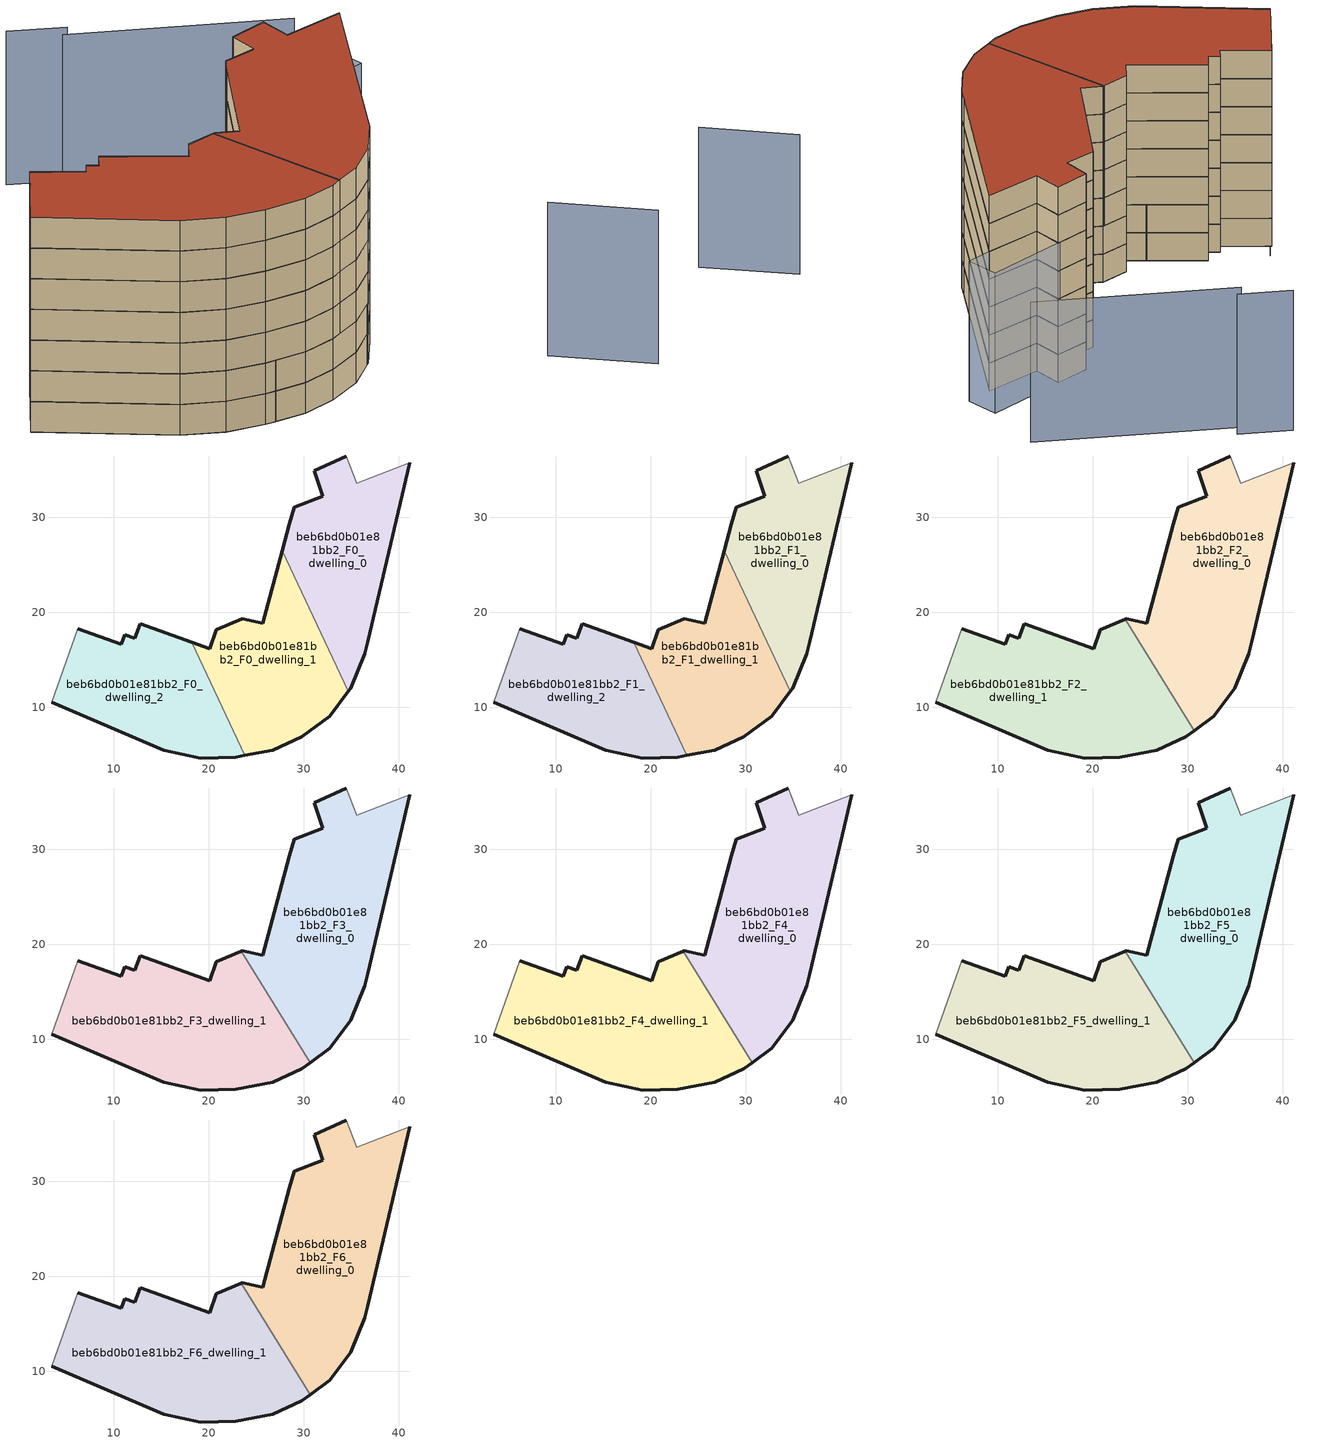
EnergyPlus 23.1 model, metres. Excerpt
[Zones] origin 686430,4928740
beb6bd0b01e81bb2_F0_dwelling_0
 floor ground (EU_floor_Construction): 36.44,15.68 36.71,16.94 41.17,35.74 35.6,33.6 34.48,36.46 31.08,34.9 32.02,32.22 28.97,31.05 28.48,29.28 27.74,26.5 34.69,11.69 34.94,12.01 z0
 wall outside (EU_wall_Construction): 27.74,26.5 28.48,29.28 28.97,31.05 32.02,32.22 31.08,34.9 34.48,36.46 / 41.17,35.74 36.71,16.94 36.44,15.68 34.94,12.01 34.69,11.69 z0:3
 wall adiabatic (EU_wall_Construction): 34.48,36.46 35.6,33.6 41.17,35.74 z0:3
 wall to beb6bd0b01e81bb2_F0_dwelling_1 (EU_wall_Construction): 34.69,11.69 27.74,26.5 z0:3
beb6bd0b01e81bb2_F0_dwelling_1
 floor ground (EU_floor_Construction): 32.72,9.1 34.69,11.69 27.74,26.5 25.7,18.88 23.55,19.32 20.8,18.16 20.08,16.17 18.23,16.84 23.81,4.96 26.73,5.48 29.8,6.9 z0
 wall outside (EU_wall_Construction): 18.23,16.84 20.08,16.17 20.8,18.16 23.55,19.32 25.7,18.88 27.74,26.5 / 34.69,11.69 32.72,9.1 29.8,6.9 26.73,5.48 23.81,4.96 z0:3
 wall to beb6bd0b01e81bb2_F0_dwelling_2 (EU_wall_Construction): 23.81,4.96 18.23,16.84 z0:3
beb6bd0b01e81bb2_F0_dwelling_2
 floor ground (EU_floor_Construction): 23.81,4.96 18.23,16.84 12.79,18.82 12.23,17.3 11.19,17.68 10.81,16.65 6.23,18.3 3.46,10.55 15.24,5.53 19.17,4.69 22.83,4.79 z0
 wall outside (EU_wall_Construction): 6.23,18.3 10.81,16.65 11.19,17.68 12.23,17.3 12.79,18.82 18.23,16.84 / 23.81,4.96 22.83,4.79 19.17,4.69 15.24,5.53 3.46,10.55 z0:3
 wall adiabatic (EU_wall_Construction): 3.46,10.55 6.23,18.3 z0:3
beb6bd0b01e81bb2_F1_dwelling_0
 floor to beb6bd0b01e81bb2_F0_dwelling_0 (EU_floor_Construction): 36.44,15.68 36.71,16.94 41.17,35.74 35.6,33.6 34.48,36.46 31.08,34.9 32.02,32.22 28.97,31.05 28.48,29.28 27.74,26.5 34.69,11.69 34.94,12.01 z3
 wall outside (EU_wall_Construction): 27.74,26.5 28.48,29.28 28.97,31.05 32.02,32.22 31.08,34.9 34.48,36.46 / 41.17,35.74 36.71,16.94 36.44,15.68 34.94,12.01 34.69,11.69 z3:6
 wall adiabatic (EU_wall_Construction): 34.48,36.46 35.6,33.6 41.17,35.74 z3:6
 wall to beb6bd0b01e81bb2_F1_dwelling_1 (EU_wall_Construction): 34.69,11.69 27.74,26.5 z3:6
beb6bd0b01e81bb2_F1_dwelling_1
 floor to beb6bd0b01e81bb2_F0_dwelling_1 (EU_floor_Construction): 32.72,9.1 34.69,11.69 27.74,26.5 25.7,18.88 23.54,19.32 20.79,18.16 20.08,16.17 18.23,16.84 23.81,4.96 26.73,5.48 29.79,6.9 z3
 wall outside (EU_wall_Construction): 18.23,16.84 20.08,16.17 20.8,18.16 23.55,19.32 25.7,18.88 27.74,26.5 / 34.69,11.69 32.72,9.1 29.8,6.9 26.73,5.48 23.81,4.96 z3:6
 wall to beb6bd0b01e81bb2_F1_dwelling_2 (EU_wall_Construction): 23.81,4.96 18.23,16.84 z3:6
beb6bd0b01e81bb2_F1_dwelling_2
 floor to beb6bd0b01e81bb2_F0_dwelling_2 (EU_floor_Construction): 23.81,4.96 18.23,16.84 12.78,18.82 12.23,17.3 11.19,17.68 10.81,16.65 6.23,18.3 3.46,10.55 15.24,5.53 19.17,4.69 22.83,4.79 z3
 wall outside (EU_wall_Construction): 6.23,18.3 10.81,16.65 11.19,17.68 12.23,17.3 12.79,18.82 18.23,16.84 / 23.81,4.96 22.83,4.79 19.17,4.69 15.24,5.53 3.46,10.55 z3:6
 wall adiabatic (EU_wall_Construction): 3.46,10.55 6.23,18.3 z3:6
beb6bd0b01e81bb2_F2_dwelling_0
 floor to beb6bd0b01e81bb2_F1_dwelling_0 (EU_floor_Construction): 36.44,15.68 36.71,16.94 41.17,35.74 35.6,33.6 34.48,36.46 31.08,34.9 32.02,32.22 28.97,31.05 28.48,29.28 27.74,26.5 34.69,11.69 34.94,12.01 z6
 floor to beb6bd0b01e81bb2_F1_dwelling_1 (EU_floor_Construction): 32.72,9.1 34.69,11.69 27.74,26.5 25.7,18.88 23.54,19.32 23.42,19.26 30.67,7.55 z6
 wall outside (EU_wall_Construction): 23.42,19.26 23.55,19.32 25.7,18.88 28.48,29.28 28.97,31.05 32.02,32.22 31.08,34.9 34.48,36.46 / 41.17,35.74 36.71,16.94 36.44,15.68 34.94,12.01 32.72,9.1 30.67,7.55 z6:9
 wall adiabatic (EU_wall_Construction): 34.48,36.46 35.6,33.6 41.17,35.74 z6:9
 wall to beb6bd0b01e81bb2_F2_dwelling_1 (EU_wall_Construction): 30.67,7.55 23.42,19.26 z6:9
beb6bd0b01e81bb2_F2_dwelling_1
 floor to beb6bd0b01e81bb2_F1_dwelling_1 (EU_floor_Construction): 29.79,6.9 30.67,7.55 23.42,19.26 20.79,18.16 20.08,16.17 18.23,16.84 23.81,4.96 26.73,5.48 z6
 floor to beb6bd0b01e81bb2_F1_dwelling_2 (EU_floor_Construction): 23.81,4.96 18.23,16.84 12.78,18.82 12.23,17.3 11.19,17.68 10.81,16.65 6.23,18.3 3.46,10.55 15.24,5.53 19.17,4.69 22.83,4.79 z6
 wall outside (EU_wall_Construction): 6.23,18.3 10.81,16.65 11.19,17.68 12.23,17.3 12.79,18.82 20.08,16.17 20.8,18.16 23.42,19.26 / 30.67,7.55 29.8,6.9 26.73,5.48 22.83,4.79 19.17,4.69 15.24,5.53 3.46,10.55 z6:9
 wall adiabatic (EU_wall_Construction): 3.46,10.55 6.23,18.3 z6:9
beb6bd0b01e81bb2_F3_dwelling_0
 floor to beb6bd0b01e81bb2_F2_dwelling_0 (EU_floor_Construction): 34.94,12.01 36.44,15.68 36.71,16.94 41.17,35.74 35.6,33.6 34.48,36.46 31.08,34.9 32.02,32.22 28.97,31.05 28.48,29.28 25.7,18.88 23.54,19.32 23.42,19.26 30.67,7.55 32.72,9.1 z9
 wall outside (EU_wall_Construction): 23.42,19.26 23.55,19.32 25.7,18.88 28.48,29.28 28.97,31.05 32.02,32.22 31.08,34.9 34.48,36.46 / 41.17,35.74 36.71,16.94 36.44,15.68 34.94,12.01 32.72,9.1 30.67,7.55 z9:12
 wall adiabatic (EU_wall_Construction): 34.48,36.46 35.6,33.6 41.17,35.74 z9:12
 wall to beb6bd0b01e81bb2_F3_dwelling_1 (EU_wall_Construction): 30.67,7.55 23.42,19.26 z9:12
beb6bd0b01e81bb2_F3_dwelling_1
 floor to beb6bd0b01e81bb2_F2_dwelling_1 (EU_floor_Construction): 29.79,6.9 30.67,7.55 23.42,19.26 20.79,18.16 20.08,16.17 12.78,18.82 12.23,17.3 11.19,17.68 10.81,16.65 6.23,18.3 3.46,10.55 15.24,5.53 19.17,4.69 22.83,4.79 26.73,5.48 z9
 wall outside (EU_wall_Construction): 6.23,18.3 10.81,16.65 11.19,17.68 12.23,17.3 12.79,18.82 20.08,16.17 20.8,18.16 23.42,19.26 / 30.67,7.55 29.8,6.9 26.73,5.48 22.83,4.79 19.17,4.69 15.24,5.53 3.46,10.55 z9:12
 wall adiabatic (EU_wall_Construction): 3.46,10.55 6.23,18.3 z9:12
beb6bd0b01e81bb2_F4_dwelling_0
 floor to beb6bd0b01e81bb2_F3_dwelling_0 (EU_floor_Construction): 34.94,12.01 36.44,15.68 36.71,16.94 41.17,35.74 35.6,33.6 34.48,36.46 31.08,34.9 32.02,32.22 28.97,31.05 28.48,29.28 25.7,18.88 23.54,19.32 23.42,19.26 30.67,7.55 32.72,9.1 z12
 wall outside (EU_wall_Construction): 23.42,19.26 23.55,19.32 25.7,18.88 28.48,29.28 28.97,31.05 32.02,32.22 31.08,34.9 34.48,36.46 / 41.17,35.74 36.71,16.94 36.44,15.68 34.94,12.01 32.72,9.1 30.67,7.55 z12:15
 wall adiabatic (EU_wall_Construction): 34.48,36.46 35.6,33.6 41.17,35.74 z12:15
 wall to beb6bd0b01e81bb2_F4_dwelling_1 (EU_wall_Construction): 30.67,7.55 23.42,19.26 z12:15
beb6bd0b01e81bb2_F4_dwelling_1
 floor to beb6bd0b01e81bb2_F3_dwelling_1 (EU_floor_Construction): 29.79,6.9 30.67,7.55 23.42,19.26 20.79,18.16 20.08,16.17 12.78,18.82 12.23,17.3 11.19,17.68 10.81,16.65 6.23,18.3 3.46,10.55 15.24,5.53 19.17,4.69 22.83,4.79 26.73,5.48 z12
 wall outside (EU_wall_Construction): 6.23,18.3 10.81,16.65 11.19,17.68 12.23,17.3 12.79,18.82 20.08,16.17 20.8,18.16 23.42,19.26 / 30.67,7.55 29.8,6.9 26.73,5.48 22.83,4.79 19.17,4.69 15.24,5.53 3.46,10.55 z12:15
 wall adiabatic (EU_wall_Construction): 3.46,10.55 6.23,18.3 z12:15
beb6bd0b01e81bb2_F5_dwelling_0
 floor to beb6bd0b01e81bb2_F4_dwelling_0 (EU_floor_Construction): 34.94,12.01 36.44,15.68 36.71,16.94 41.17,35.74 35.6,33.6 34.48,36.46 31.08,34.9 32.02,32.22 28.97,31.05 28.48,29.28 25.7,18.88 23.54,19.32 23.42,19.26 30.67,7.55 32.72,9.1 z15
 wall outside (EU_wall_Construction): 23.42,19.26 23.55,19.32 25.7,18.88 28.48,29.28 28.97,31.05 32.02,32.22 31.08,34.9 34.48,36.46 / 41.17,35.74 36.71,16.94 36.44,15.68 34.94,12.01 32.72,9.1 30.67,7.55 z15:18
 wall adiabatic (EU_wall_Construction): 34.48,36.46 35.6,33.6 41.17,35.74 z15:18
 wall to beb6bd0b01e81bb2_F5_dwelling_1 (EU_wall_Construction): 30.67,7.55 23.42,19.26 z15:18
beb6bd0b01e81bb2_F5_dwelling_1
 floor to beb6bd0b01e81bb2_F4_dwelling_1 (EU_floor_Construction): 29.79,6.9 30.67,7.55 23.42,19.26 20.79,18.16 20.08,16.17 12.78,18.82 12.23,17.3 11.19,17.68 10.81,16.65 6.23,18.3 3.46,10.55 15.24,5.53 19.17,4.69 22.83,4.79 26.73,5.48 z15
 wall outside (EU_wall_Construction): 6.23,18.3 10.81,16.65 11.19,17.68 12.23,17.3 12.79,18.82 20.08,16.17 20.8,18.16 23.42,19.26 / 30.67,7.55 29.8,6.9 26.73,5.48 22.83,4.79 19.17,4.69 15.24,5.53 3.46,10.55 z15:18
 wall adiabatic (EU_wall_Construction): 3.46,10.55 6.23,18.3 z15:18
beb6bd0b01e81bb2_F6_dwelling_0
 floor to beb6bd0b01e81bb2_F5_dwelling_0 (EU_floor_Construction): 34.94,12.01 36.44,15.68 36.71,16.94 41.17,35.74 35.6,33.6 34.48,36.46 31.08,34.9 32.02,32.22 28.97,31.05 28.48,29.28 25.7,18.88 23.54,19.32 23.42,19.26 30.67,7.55 32.72,9.1 z18
 wall outside (EU_wall_Construction): 23.42,19.26 23.55,19.32 25.7,18.88 28.48,29.28 28.97,31.05 32.02,32.22 31.08,34.9 34.48,36.46 / 41.17,35.74 36.71,16.94 36.44,15.68 34.94,12.01 32.72,9.1 30.67,7.55 z18:21
 wall adiabatic (EU_wall_Construction): 34.48,36.46 35.6,33.6 41.17,35.74 z18:21
 wall to beb6bd0b01e81bb2_F6_dwelling_1 (EU_wall_Construction): 30.67,7.55 23.42,19.26 z18:21
 roof outside (EU_roof_Construction): 41.17,35.74 36.71,16.94 36.44,15.68 34.94,12.01 32.72,9.1 30.67,7.55 23.42,19.26 23.55,19.32 25.7,18.88 28.48,29.28 28.97,31.05 32.02,32.22 31.08,34.9 34.48,36.46 35.6,33.6 z21
beb6bd0b01e81bb2_F6_dwelling_1
 floor to beb6bd0b01e81bb2_F5_dwelling_1 (EU_floor_Construction): 29.79,6.9 30.67,7.55 23.42,19.26 20.79,18.16 20.08,16.17 12.78,18.82 12.23,17.3 11.19,17.68 10.81,16.65 6.23,18.3 3.46,10.55 15.24,5.53 19.17,4.69 22.83,4.79 26.73,5.48 z18
 wall outside (EU_wall_Construction): 6.23,18.3 10.81,16.65 11.19,17.68 12.23,17.3 12.79,18.82 20.08,16.17 20.8,18.16 23.42,19.26 / 30.67,7.55 29.8,6.9 26.73,5.48 22.83,4.79 19.17,4.69 15.24,5.53 3.46,10.55 z18:21
 wall adiabatic (EU_wall_Construction): 3.46,10.55 6.23,18.3 z18:21
 roof outside (EU_roof_Construction): 23.42,19.26 30.67,7.55 29.8,6.9 26.73,5.48 22.83,4.79 19.17,4.69 15.24,5.53 3.46,10.55 6.23,18.3 10.81,16.65 11.19,17.68 12.23,17.3 12.79,18.82 20.08,16.17 20.8,18.16 z21
shading: 58.18,3.18 49.82,7.88 / 6.99,19.99 3.46,10.55 / 22.23,51.81 17.05,52.95 / 41.02,46.45 21.41,50.66 / 34.32,36.39 42.16,39.99 / 42.16,39.99 43.6,36.85 / 43.6,36.85 35.76,33.25 / 35.76,33.25 34.32,36.39 z0:15
[Building]
EU S2 Campaign: North Axis=0; Terrain=City; Solar Distribution=FullExterior
[Site:Location]
Bologna: Latitude=44.5; Longitude=11.25; Time Zone=1; Elevation=37
[SizingPeriod:WeatherFileDays]
AnnualSizingPeriod: Begin Month=1; Begin Day of Month=1; End Month=12; End Day of Month=31; Day of Week for Start Day=Monday; Use Weather File Daylight Saving Period=No; Use Weather File Rain and Snow Indicators=No
[MATERIAL]
EU_InternalMass_Material: Roughness=MediumRough; Thickness=0.1; Conductivity=1; Density=1800; Specific Heat=900; Thermal Absorptance=0.9; Solar Absorptance=0.7; Visible Absorptance=0.7
[MATERIAL:NOMASS] Roughness=MediumRough; Thermal Absorptance=0.9; Solar Absorptance=0.7; Visible Absorptance=0.7
Name | Thermal Resistance
EU_wall_NoMass | 0.905828
EU_roof_NoMass | 0.37593
EU_floor_NoMass | 0.67114
[CONSTRUCTION]
EU_wall_Construction: EU_wall_NoMass
EU_roof_Construction: EU_roof_NoMass
EU_floor_Construction: EU_floor_NoMass
EU_InternalMass_Construction: EU_InternalMass_Material
[ZONE] Type=1; Multiplier=1; Ceiling Height=autocalculate; Floor Area=autocalculate; Part of Total Floor Area=Yes
Name | Volume
beb6bd0b01e81bb2_F0_dwelling_0; beb6bd0b01e81bb2_F1_dwelling_0 | 526.942
beb6bd0b01e81bb2_F2_dwelling_0 | 790.43
beb6bd0b01e81bb2_F3_dwelling_0; beb6bd0b01e81bb2_F4_dwelling_0; beb6bd0b01e81bb2_F5_dwelling_0; beb6bd0b01e81bb2_F6_dwelling_0 | 790.437
beb6bd0b01e81bb2_F0_dwelling_1 | 526.95
beb6bd0b01e81bb2_F1_dwelling_1 | 526.948
beb6bd0b01e81bb2_F2_dwelling_1 | 790.395
beb6bd0b01e81bb2_F3_dwelling_1; beb6bd0b01e81bb2_F4_dwelling_1; beb6bd0b01e81bb2_F5_dwelling_1; beb6bd0b01e81bb2_F6_dwelling_1 | 790.4
beb6bd0b01e81bb2_F0_dwelling_2 | 526.937
beb6bd0b01e81bb2_F1_dwelling_2 | 526.939
[INTERNALMASS] Construction=EU_InternalMass_Construction
Name | Zone or ZoneList | Surface Area
beb6bd0b01e81bb2_F0_dwelling_0_EU_InternalMass | beb6bd0b01e81bb2_F0_dwelling_0 | 175.647
beb6bd0b01e81bb2_F0_dwelling_1_EU_InternalMass | beb6bd0b01e81bb2_F0_dwelling_1 | 175.65
beb6bd0b01e81bb2_F0_dwelling_2_EU_InternalMass | beb6bd0b01e81bb2_F0_dwelling_2 | 175.646
beb6bd0b01e81bb2_F1_dwelling_0_EU_InternalMass | beb6bd0b01e81bb2_F1_dwelling_0 | 175.647
beb6bd0b01e81bb2_F1_dwelling_1_EU_InternalMass | beb6bd0b01e81bb2_F1_dwelling_1 | 175.65
beb6bd0b01e81bb2_F1_dwelling_2_EU_InternalMass | beb6bd0b01e81bb2_F1_dwelling_2 | 175.646
beb6bd0b01e81bb2_F2_dwelling_0_EU_InternalMass | beb6bd0b01e81bb2_F2_dwelling_0 | 263.479
beb6bd0b01e81bb2_F2_dwelling_1_EU_InternalMass | beb6bd0b01e81bb2_F2_dwelling_1 | 263.466
beb6bd0b01e81bb2_F3_dwelling_0_EU_InternalMass | beb6bd0b01e81bb2_F3_dwelling_0 | 263.479
beb6bd0b01e81bb2_F3_dwelling_1_EU_InternalMass | beb6bd0b01e81bb2_F3_dwelling_1 | 263.466
beb6bd0b01e81bb2_F4_dwelling_0_EU_InternalMass | beb6bd0b01e81bb2_F4_dwelling_0 | 263.479
beb6bd0b01e81bb2_F4_dwelling_1_EU_InternalMass | beb6bd0b01e81bb2_F4_dwelling_1 | 263.466
beb6bd0b01e81bb2_F5_dwelling_0_EU_InternalMass | beb6bd0b01e81bb2_F5_dwelling_0 | 263.479
beb6bd0b01e81bb2_F5_dwelling_1_EU_InternalMass | beb6bd0b01e81bb2_F5_dwelling_1 | 263.466
beb6bd0b01e81bb2_F6_dwelling_0_EU_InternalMass | beb6bd0b01e81bb2_F6_dwelling_0 | 263.479
beb6bd0b01e81bb2_F6_dwelling_1_EU_InternalMass | beb6bd0b01e81bb2_F6_dwelling_1 | 263.466
[OTHEREQUIPMENT] Fuel Type=Electricity; Design Level Calculation Method=Watts/Area; Power per Zone Floor Area=1; Fraction Latent=0; Fraction Radiant=0; Fraction Lost=0; Carbon Dioxide Generation Rate=0; EndUse Subcategory=EU_Step8_InternalGains
Name | Zone or ZoneList or Space or SpaceList | Schedule
EU_Step8_InternalGain_beb6bd0b01e81bb2_F0_dwelling_0_f000 | beb6bd0b01e81bb2_F0_dwelling_0 | EU_Step8_GainSchedule_beb6bd0b01e81bb2_F0_dwelling_0_f000
EU_Step8_InternalGain_beb6bd0b01e81bb2_F0_dwelling_1_f000 | beb6bd0b01e81bb2_F0_dwelling_1 | EU_Step8_GainSchedule_beb6bd0b01e81bb2_F0_dwelling_1_f000
EU_Step8_InternalGain_beb6bd0b01e81bb2_F0_dwelling_2_f000 | beb6bd0b01e81bb2_F0_dwelling_2 | EU_Step8_GainSchedule_beb6bd0b01e81bb2_F0_dwelling_2_f000
EU_Step8_InternalGain_beb6bd0b01e81bb2_F1_dwelling_0_f000 | beb6bd0b01e81bb2_F1_dwelling_0 | EU_Step8_GainSchedule_beb6bd0b01e81bb2_F1_dwelling_0_f000
EU_Step8_InternalGain_beb6bd0b01e81bb2_F1_dwelling_1_f000 | beb6bd0b01e81bb2_F1_dwelling_1 | EU_Step8_GainSchedule_beb6bd0b01e81bb2_F1_dwelling_1_f000
EU_Step8_InternalGain_beb6bd0b01e81bb2_F1_dwelling_2_f000 | beb6bd0b01e81bb2_F1_dwelling_2 | EU_Step8_GainSchedule_beb6bd0b01e81bb2_F1_dwelling_2_f000
EU_Step8_InternalGain_beb6bd0b01e81bb2_F2_dwelling_0_f000 | beb6bd0b01e81bb2_F2_dwelling_0 | EU_Step8_GainSchedule_beb6bd0b01e81bb2_F2_dwelling_0_f000
EU_Step8_InternalGain_beb6bd0b01e81bb2_F2_dwelling_1_f000 | beb6bd0b01e81bb2_F2_dwelling_1 | EU_Step8_GainSchedule_beb6bd0b01e81bb2_F2_dwelling_1_f000
EU_Step8_InternalGain_beb6bd0b01e81bb2_F3_dwelling_0_f000 | beb6bd0b01e81bb2_F3_dwelling_0 | EU_Step8_GainSchedule_beb6bd0b01e81bb2_F3_dwelling_0_f000
EU_Step8_InternalGain_beb6bd0b01e81bb2_F3_dwelling_1_f000 | beb6bd0b01e81bb2_F3_dwelling_1 | EU_Step8_GainSchedule_beb6bd0b01e81bb2_F3_dwelling_1_f000
EU_Step8_InternalGain_beb6bd0b01e81bb2_F4_dwelling_0_f000 | beb6bd0b01e81bb2_F4_dwelling_0 | EU_Step8_GainSchedule_beb6bd0b01e81bb2_F4_dwelling_0_f000
EU_Step8_InternalGain_beb6bd0b01e81bb2_F4_dwelling_1_f000 | beb6bd0b01e81bb2_F4_dwelling_1 | EU_Step8_GainSchedule_beb6bd0b01e81bb2_F4_dwelling_1_f000
EU_Step8_InternalGain_beb6bd0b01e81bb2_F5_dwelling_0_f000 | beb6bd0b01e81bb2_F5_dwelling_0 | EU_Step8_GainSchedule_beb6bd0b01e81bb2_F5_dwelling_0_f000
EU_Step8_InternalGain_beb6bd0b01e81bb2_F5_dwelling_1_f000 | beb6bd0b01e81bb2_F5_dwelling_1 | EU_Step8_GainSchedule_beb6bd0b01e81bb2_F5_dwelling_1_f000
EU_Step8_InternalGain_beb6bd0b01e81bb2_F6_dwelling_0_f000 | beb6bd0b01e81bb2_F6_dwelling_0 | EU_Step8_GainSchedule_beb6bd0b01e81bb2_F6_dwelling_0_f000
EU_Step8_InternalGain_beb6bd0b01e81bb2_F6_dwelling_1_f000 | beb6bd0b01e81bb2_F6_dwelling_1 | EU_Step8_GainSchedule_beb6bd0b01e81bb2_F6_dwelling_1_f000
[ZONEVENTILATION:DESIGNFLOWRATE] Schedule=EU_AlwaysOn; Design Flow Rate Calculation Method=AirChanges/Hour; Air Changes per Hour=0.73129; Ventilation Type=Natural; Fan Pressure Rise=0; Fan Total Efficiency=1; Constant Term Coefficient=1; Temperature Term Coefficient=0; Velocity Term Coefficient=0; Velocity Squared Term Coefficient=0; Minimum Indoor Temperature=-100; Maximum Indoor Temperature=100; Delta Temperature=-100; Minimum Outdoor Temperature=-100; Maximum Outdoor Temperature=100; Maximum Wind Speed=40
Name | Zone or ZoneList or Space or SpaceList
EU_ConstantAir_beb6bd0b01e81bb2_F0_dwelling_0 | beb6bd0b01e81bb2_F0_dwelling_0
EU_ConstantAir_beb6bd0b01e81bb2_F0_dwelling_1 | beb6bd0b01e81bb2_F0_dwelling_1
EU_ConstantAir_beb6bd0b01e81bb2_F0_dwelling_2 | beb6bd0b01e81bb2_F0_dwelling_2
EU_ConstantAir_beb6bd0b01e81bb2_F1_dwelling_0 | beb6bd0b01e81bb2_F1_dwelling_0
EU_ConstantAir_beb6bd0b01e81bb2_F1_dwelling_1 | beb6bd0b01e81bb2_F1_dwelling_1
EU_ConstantAir_beb6bd0b01e81bb2_F1_dwelling_2 | beb6bd0b01e81bb2_F1_dwelling_2
EU_ConstantAir_beb6bd0b01e81bb2_F2_dwelling_0 | beb6bd0b01e81bb2_F2_dwelling_0
EU_ConstantAir_beb6bd0b01e81bb2_F2_dwelling_1 | beb6bd0b01e81bb2_F2_dwelling_1
EU_ConstantAir_beb6bd0b01e81bb2_F3_dwelling_0 | beb6bd0b01e81bb2_F3_dwelling_0
EU_ConstantAir_beb6bd0b01e81bb2_F3_dwelling_1 | beb6bd0b01e81bb2_F3_dwelling_1
EU_ConstantAir_beb6bd0b01e81bb2_F4_dwelling_0 | beb6bd0b01e81bb2_F4_dwelling_0
EU_ConstantAir_beb6bd0b01e81bb2_F4_dwelling_1 | beb6bd0b01e81bb2_F4_dwelling_1
EU_ConstantAir_beb6bd0b01e81bb2_F5_dwelling_0 | beb6bd0b01e81bb2_F5_dwelling_0
EU_ConstantAir_beb6bd0b01e81bb2_F5_dwelling_1 | beb6bd0b01e81bb2_F5_dwelling_1
EU_ConstantAir_beb6bd0b01e81bb2_F6_dwelling_0 | beb6bd0b01e81bb2_F6_dwelling_0
EU_ConstantAir_beb6bd0b01e81bb2_F6_dwelling_1 | beb6bd0b01e81bb2_F6_dwelling_1
[HVACTEMPLATE:THERMOSTAT] Constant Heating Setpoint=20; Constant Cooling Setpoint=50
EU_HeatOnly_beb6bd0b01e81bb2_F0_dwelling_0; EU_HeatOnly_beb6bd0b01e81bb2_F0_dwelling_1; EU_HeatOnly_beb6bd0b01e81bb2_F0_dwelling_2; EU_HeatOnly_beb6bd0b01e81bb2_F1_dwelling_0; EU_HeatOnly_beb6bd0b01e81bb2_F1_dwelling_1; EU_HeatOnly_beb6bd0b01e81bb2_F1_dwelling_2; EU_HeatOnly_beb6bd0b01e81bb2_F2_dwelling_0; EU_HeatOnly_beb6bd0b01e81bb2_F2_dwelling_1; EU_HeatOnly_beb6bd0b01e81bb2_F3_dwelling_0; EU_HeatOnly_beb6bd0b01e81bb2_F3_dwelling_1; EU_HeatOnly_beb6bd0b01e81bb2_F4_dwelling_0; EU_HeatOnly_beb6bd0b01e81bb2_F4_dwelling_1; EU_HeatOnly_beb6bd0b01e81bb2_F5_dwelling_0; EU_HeatOnly_beb6bd0b01e81bb2_F5_dwelling_1; EU_HeatOnly_beb6bd0b01e81bb2_F6_dwelling_0; EU_HeatOnly_beb6bd0b01e81bb2_F6_dwelling_1
[HVACTEMPLATE:ZONE:IDEALLOADSAIRSYSTEM] System Availability Schedule=EU_AlwaysOn; Maximum Heating Supply Air Temperature=50; Minimum Cooling Supply Air Temperature=13; Maximum Heating Supply Air Humidity Ratio=0.0156; Minimum Cooling Supply Air Humidity Ratio=0.0077; Heating Limit=NoLimit; Cooling Limit=NoLimit; Heating Availability Schedule=EU_AlwaysOn; Cooling Availability Schedule=EU_CoolingOff; Dehumidification Control Type=ConstantSensibleHeatRatio; Cooling Sensible Heat Ratio=0.7; Dehumidification Setpoint=60; Humidification Control Type=None; Humidification Setpoint=30; Outdoor Air Method=None; Outdoor Air Flow Rate per Person=0.00944; Outdoor Air Flow Rate per Zone Floor Area=0; Outdoor Air Flow Rate per Zone=0; Demand Controlled Ventilation Type=None; Outdoor Air Economizer Type=NoEconomizer; Heat Recovery Type=None; Sensible Heat Recovery Effectiveness=0.7; Latent Heat Recovery Effectiveness=0.65
Name | Template Thermostat
beb6bd0b01e81bb2_F0_dwelling_0 | EU_HeatOnly_beb6bd0b01e81bb2_F0_dwelling_0
beb6bd0b01e81bb2_F0_dwelling_1 | EU_HeatOnly_beb6bd0b01e81bb2_F0_dwelling_1
beb6bd0b01e81bb2_F0_dwelling_2 | EU_HeatOnly_beb6bd0b01e81bb2_F0_dwelling_2
beb6bd0b01e81bb2_F1_dwelling_0 | EU_HeatOnly_beb6bd0b01e81bb2_F1_dwelling_0
beb6bd0b01e81bb2_F1_dwelling_1 | EU_HeatOnly_beb6bd0b01e81bb2_F1_dwelling_1
beb6bd0b01e81bb2_F1_dwelling_2 | EU_HeatOnly_beb6bd0b01e81bb2_F1_dwelling_2
beb6bd0b01e81bb2_F2_dwelling_0 | EU_HeatOnly_beb6bd0b01e81bb2_F2_dwelling_0
beb6bd0b01e81bb2_F2_dwelling_1 | EU_HeatOnly_beb6bd0b01e81bb2_F2_dwelling_1
beb6bd0b01e81bb2_F3_dwelling_0 | EU_HeatOnly_beb6bd0b01e81bb2_F3_dwelling_0
beb6bd0b01e81bb2_F3_dwelling_1 | EU_HeatOnly_beb6bd0b01e81bb2_F3_dwelling_1
beb6bd0b01e81bb2_F4_dwelling_0 | EU_HeatOnly_beb6bd0b01e81bb2_F4_dwelling_0
beb6bd0b01e81bb2_F4_dwelling_1 | EU_HeatOnly_beb6bd0b01e81bb2_F4_dwelling_1
beb6bd0b01e81bb2_F5_dwelling_0 | EU_HeatOnly_beb6bd0b01e81bb2_F5_dwelling_0
beb6bd0b01e81bb2_F5_dwelling_1 | EU_HeatOnly_beb6bd0b01e81bb2_F5_dwelling_1
beb6bd0b01e81bb2_F6_dwelling_0 | EU_HeatOnly_beb6bd0b01e81bb2_F6_dwelling_0
beb6bd0b01e81bb2_F6_dwelling_1 | EU_HeatOnly_beb6bd0b01e81bb2_F6_dwelling_1
[SIZING:ZONE] Zone Cooling Design Supply Air Temperature Input Method=SupplyAirTemperature; Zone Cooling Design Supply Air Temperature=13; Zone Heating Design Supply Air Temperature Input Method=SupplyAirTemperature; Zone Heating Design Supply Air Temperature=50; Zone Cooling Design Supply Air Humidity Ratio=0.008; Zone Heating Design Supply Air Humidity Ratio=0.008; Cooling Design Air Flow Method=DesignDay; Cooling Design Air Flow Rate=0; Cooling Minimum Air Flow per Zone Floor Area=0.000762; Cooling Minimum Air Flow=0; Cooling Minimum Air Flow Fraction=0.2; Heating Design Air Flow Method=DesignDay; Heating Design Air Flow Rate=0; Heating Maximum Air Flow per Zone Floor Area=0.002032; Heating Maximum Air Flow=0.141576; Heating Maximum Air Flow Fraction=0.3; Account for Dedicated Outdoor Air System=No; Dedicated Outdoor Air System Control Strategy=NeutralSupplyAir; Dedicated Outdoor Air Low Setpoint Temperature for Design=autosize; Dedicated Outdoor Air High Setpoint Temperature for Design=autosize; Zone Load Sizing Method=Sensible Load Only No Latent Load; Zone Latent Cooling Design Supply Air Humidity Ratio Input Method=HumidityRatioDifference; Zone Cooling Design Supply Air Humidity Ratio Difference=0.005; Zone Latent Heating Design Supply Air Humidity Ratio Input Method=HumidityRatioDifference; Zone Humidification Design Supply Air Humidity Ratio Difference=0.005
beb6bd0b01e81bb2_F0_dwelling_0; beb6bd0b01e81bb2_F0_dwelling_1; beb6bd0b01e81bb2_F0_dwelling_2; beb6bd0b01e81bb2_F1_dwelling_0; beb6bd0b01e81bb2_F1_dwelling_1; beb6bd0b01e81bb2_F1_dwelling_2; beb6bd0b01e81bb2_F2_dwelling_0; beb6bd0b01e81bb2_F2_dwelling_1; beb6bd0b01e81bb2_F3_dwelling_0; beb6bd0b01e81bb2_F3_dwelling_1; beb6bd0b01e81bb2_F4_dwelling_0; beb6bd0b01e81bb2_F4_dwelling_1; beb6bd0b01e81bb2_F5_dwelling_0; beb6bd0b01e81bb2_F5_dwelling_1; beb6bd0b01e81bb2_F6_dwelling_0; beb6bd0b01e81bb2_F6_dwelling_1
[SCHEDULE:CONSTANT]
Name | Hourly Value
EU_AlwaysOn | 1
EU_CoolingOff | 0
[SCHEDULE:FILE] Column Number=1; Rows to Skip at Top=0; Number of Hours of Data=8760; Column Separator=Comma; Interpolate to Timestep=No; Minutes per Item=60; Adjust Schedule for Daylight Savings=Yes
Name | File
EU_Step8_GainSchedule_beb6bd0b01e81bb2_F0_dwelling_0_f000 | ../../schedules/beb6bd0b01e81bb2/beb6bd0b01e81bb2_F0_dwelling_0_f000_gain.csv
EU_Step8_GainSchedule_beb6bd0b01e81bb2_F0_dwelling_1_f000 | ../../schedules/beb6bd0b01e81bb2/beb6bd0b01e81bb2_F0_dwelling_1_f000_gain.csv
EU_Step8_GainSchedule_beb6bd0b01e81bb2_F0_dwelling_2_f000 | ../../schedules/beb6bd0b01e81bb2/beb6bd0b01e81bb2_F0_dwelling_2_f000_gain.csv
EU_Step8_GainSchedule_beb6bd0b01e81bb2_F1_dwelling_0_f000 | ../../schedules/beb6bd0b01e81bb2/beb6bd0b01e81bb2_F1_dwelling_0_f000_gain.csv
EU_Step8_GainSchedule_beb6bd0b01e81bb2_F1_dwelling_1_f000 | ../../schedules/beb6bd0b01e81bb2/beb6bd0b01e81bb2_F1_dwelling_1_f000_gain.csv
EU_Step8_GainSchedule_beb6bd0b01e81bb2_F1_dwelling_2_f000 | ../../schedules/beb6bd0b01e81bb2/beb6bd0b01e81bb2_F1_dwelling_2_f000_gain.csv
EU_Step8_GainSchedule_beb6bd0b01e81bb2_F2_dwelling_0_f000 | ../../schedules/beb6bd0b01e81bb2/beb6bd0b01e81bb2_F2_dwelling_0_f000_gain.csv
EU_Step8_GainSchedule_beb6bd0b01e81bb2_F2_dwelling_1_f000 | ../../schedules/beb6bd0b01e81bb2/beb6bd0b01e81bb2_F2_dwelling_1_f000_gain.csv
EU_Step8_GainSchedule_beb6bd0b01e81bb2_F3_dwelling_0_f000 | ../../schedules/beb6bd0b01e81bb2/beb6bd0b01e81bb2_F3_dwelling_0_f000_gain.csv
EU_Step8_GainSchedule_beb6bd0b01e81bb2_F3_dwelling_1_f000 | ../../schedules/beb6bd0b01e81bb2/beb6bd0b01e81bb2_F3_dwelling_1_f000_gain.csv
EU_Step8_GainSchedule_beb6bd0b01e81bb2_F4_dwelling_0_f000 | ../../schedules/beb6bd0b01e81bb2/beb6bd0b01e81bb2_F4_dwelling_0_f000_gain.csv
EU_Step8_GainSchedule_beb6bd0b01e81bb2_F4_dwelling_1_f000 | ../../schedules/beb6bd0b01e81bb2/beb6bd0b01e81bb2_F4_dwelling_1_f000_gain.csv
EU_Step8_GainSchedule_beb6bd0b01e81bb2_F5_dwelling_0_f000 | ../../schedules/beb6bd0b01e81bb2/beb6bd0b01e81bb2_F5_dwelling_0_f000_gain.csv
EU_Step8_GainSchedule_beb6bd0b01e81bb2_F5_dwelling_1_f000 | ../../schedules/beb6bd0b01e81bb2/beb6bd0b01e81bb2_F5_dwelling_1_f000_gain.csv
EU_Step8_GainSchedule_beb6bd0b01e81bb2_F6_dwelling_0_f000 | ../../schedules/beb6bd0b01e81bb2/beb6bd0b01e81bb2_F6_dwelling_0_f000_gain.csv
EU_Step8_GainSchedule_beb6bd0b01e81bb2_F6_dwelling_1_f000 | ../../schedules/beb6bd0b01e81bb2/beb6bd0b01e81bb2_F6_dwelling_1_f000_gain.csv
